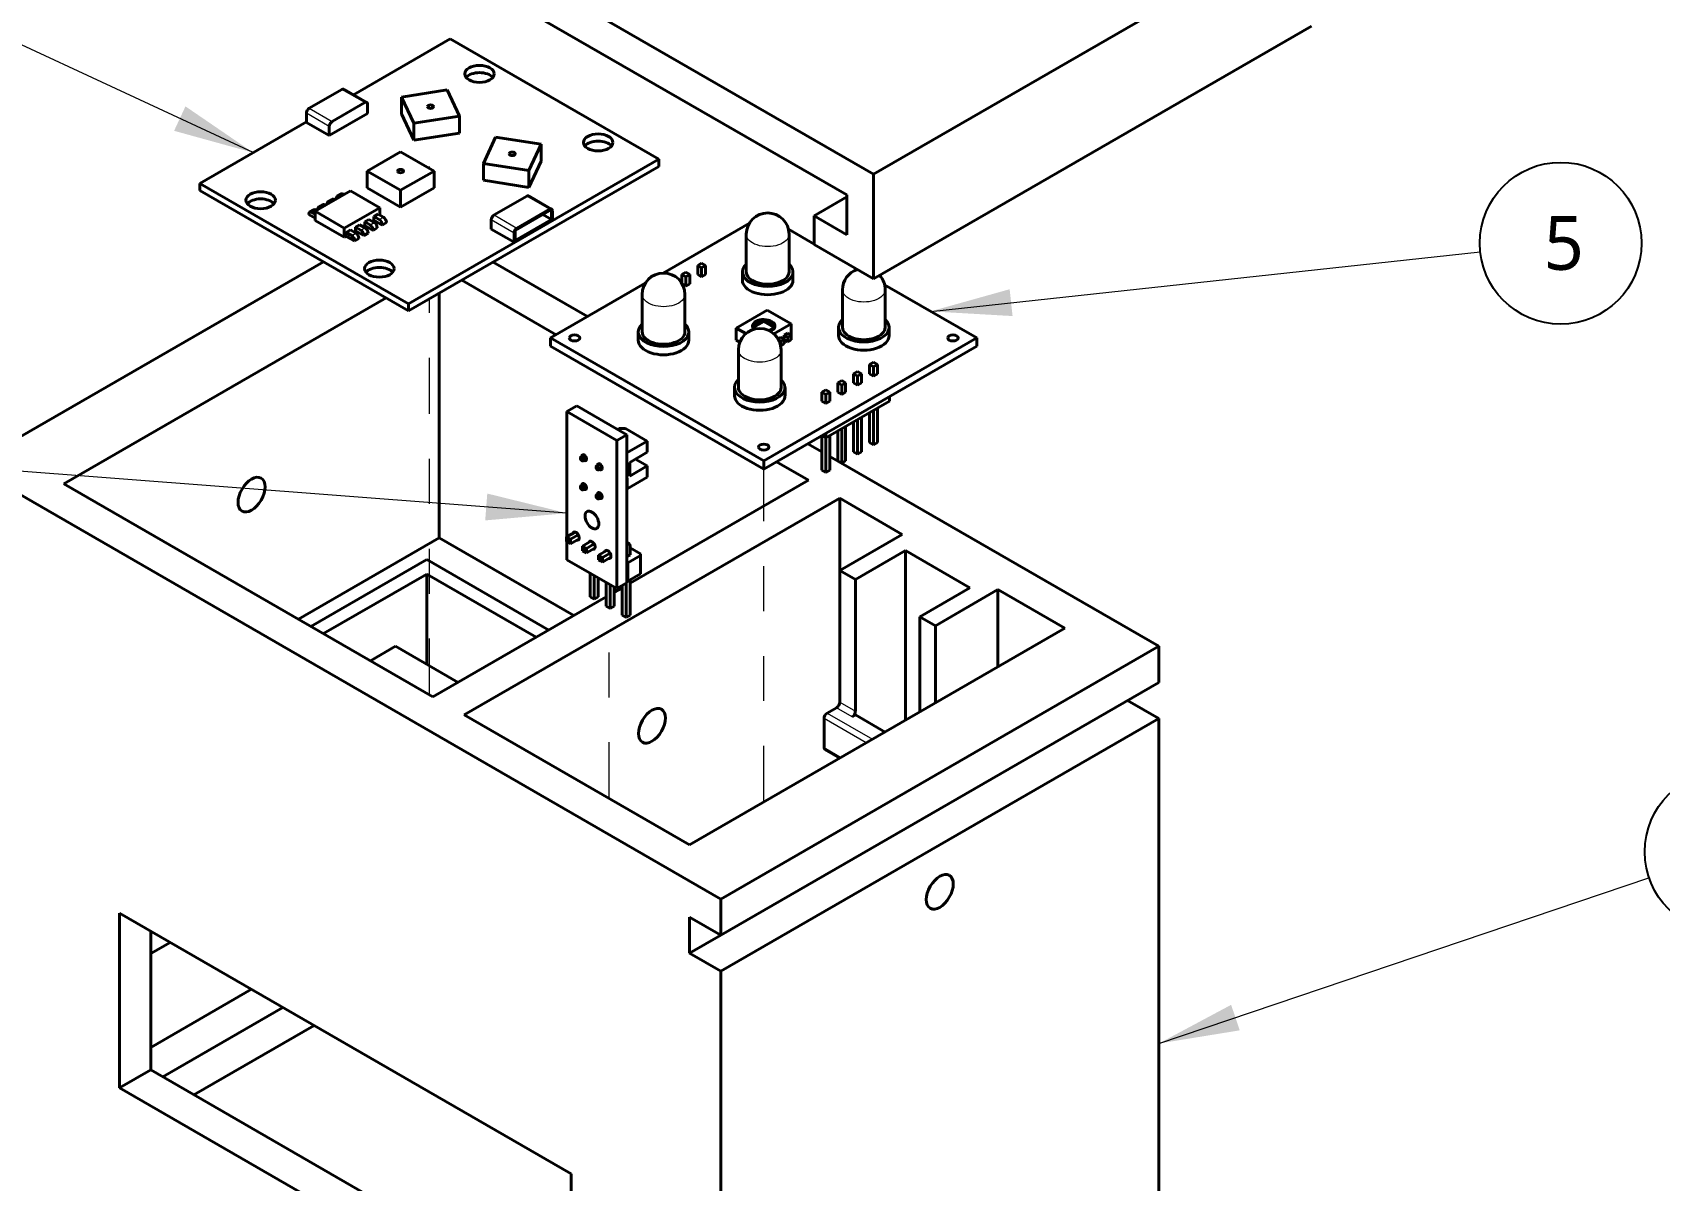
# Model space of a CAD drawing. Header units: inches. Extents: x 0 to 11, y 0 to 8.5.
# Drawn here: x 1.876 to 5.496, y 2.866 to 5.421 of the extents above; entities that cross this region are included whole.
import ezdxf

# ---------------------------------------------------------------- set-up
doc = ezdxf.new("R2010")
doc.units = ezdxf.units.IN
doc.header["$LTSCALE"] = 0.5
doc.header["$MEASUREMENT"] = 0
doc.linetypes.add('ONS_PHANTOM', pattern=[0.5, 0.25, -0.05, 0.05, -0.05, 0.05, -0.05])
for name, color, linetype, lineweight in [('ANNOTATION_LINES', 7, 'Continuous', 13), ('ANNOTATION_TEXT', 7, 'Continuous', 25), ('EXPLODE_LINES', 7, 'ONS_PHANTOM', 13), ('TANGENT_LINES', 7, 'Continuous', 15), ('Visible', 7, 'Continuous', 40)]:
    doc.layers.add(name, color=color, linetype=linetype, lineweight=lineweight)
doc.styles.add('Onshape-Standard', font='NotoSans-Regular.ttf')

msp = doc.modelspace()

# ---------------------------------------------------------------- linework, layer by layer
at = {"layer": 'ANNOTATION_LINES', "color": 7}
for p, q in [((2.3672, 5.1537, 0.1541), (1.4923, 5.5599, -0.1541)), ((3.8744, 4.8005, 0.4063), (5.0971, 4.9327, -0.4063)), ((3.0652, 4.3513, 0.5516), (1.5085, 4.4711, -0.5516)), ((4.3819, 3.171, -0.1674), (5.4724, 3.54, 0.1674))]:
    msp.add_line(p, q, dxfattribs=at)
for points in [[(2.2166, 5.2567), (2.3672, 5.1537), (2.1913, 5.2023)], [(4.0566, 4.79), (3.8744, 4.8005), (4.0501, 4.8497)], [(2.888, 4.395), (3.0652, 4.3513), (2.8834, 4.3352)], [(4.562, 3.2003), (4.3819, 3.171), (4.5428, 3.2571)]]:
    msp.add_solid(points, dxfattribs=at)
at = {"layer": 'ANNOTATION_TEXT', "color": 7}
for centre in [(5.276, 4.9521), (5.6429, 3.5977)]:
    msp.add_circle(centre, 0.18, dxfattribs=at)
at = {"layer": 'EXPLODE_LINES'}
for p, q in [((2.7593, 5.1186), (2.7593, 5.1229)), ((2.7593, 3.9471), (2.7593, 4.8283)), ((3.503, 3.7083), (3.503, 4.4493)), ((3.1591, 3.7163), (3.1591, 4.1409))]:
    msp.add_line(p, q, dxfattribs=at)
at = {"layer": 'TANGENT_LINES'}
for p, q in [((2.6154, 5.265), (2.5645, 5.2944)), ((2.492, 5.2526), (2.5429, 5.2231)), ((2.5364, 5.2119), (2.4855, 5.2413)), ((2.5271, 5.0378), (2.5178, 5.0325)), ((2.5475, 5.0496), (2.5383, 5.0443)), ((2.5679, 5.0614), (2.5587, 5.0561)), ((3.0266, 5.0276), (2.9757, 5.057)), ((2.5067, 5.0261), (2.4974, 5.0207)), ((2.6273, 4.9928), (2.6366, 4.9982)), ((2.6478, 5.0046), (2.657, 5.01)), ((2.6635, 4.9987), (2.6542, 4.9934)), ((2.9476, 4.9745), (2.8967, 5.0039)), ((2.9032, 5.0152), (2.9541, 4.9857)), ((2.5865, 4.9693), (2.5958, 4.9746)), ((2.6023, 4.9634), (2.593, 4.958)), ((2.6069, 4.9811), (2.6162, 4.9864)), ((2.6227, 4.9752), (2.6134, 4.9698)), ((2.6431, 4.987), (2.6338, 4.9816)), ((3.6998, 3.8983), (3.665, 3.9184)), ((3.672, 3.9305), (3.7068, 3.9104)), ((3.7311, 3.8401), (3.6372, 3.8943)), ((3.6441, 3.9064), (3.7451, 3.8481)), ((3.6372, 3.83), (3.6755, 3.8079))]:
    msp.add_line(p, q, dxfattribs=at)
at = {"layer": 'TANGENT_LINES', "extrusion": (0, 0, -1)}
for centre in [(3.5118, 4.972), (3.2802, 4.8383), (3.7257, 4.8485), (3.4941, 4.7148)]:
    msp.add_ellipse(centre, major_axis=(0.0475, 0), ratio=0.57735, start_param=0, end_param=3.141593, dxfattribs=at)
at = {"layer": 'Visible'}
for p, q in [((1.9378, 6.1505), (3.7474, 5.1057)), ((1.997, 6.0359), (3.6882, 5.0595)), ((3.7474, 5.1057), (4.7217, 5.6683)), ((3.7474, 4.8727), (4.7217, 5.4352)), ((2.8057, 5.4069), (2.5904, 5.2826)), ((3.2697, 5.139), (2.8057, 5.4069)), ((2.492, 5.2526), (2.5645, 5.2944)), ((2.62, 5.2654), (2.5691, 5.2949)), ((2.7989, 5.2932), (2.6975, 5.2775)), ((2.8261, 5.2347), (2.7989, 5.2932)), ((2.5429, 5.2231), (2.6154, 5.265)), ((2.6219, 5.2612), (2.6219, 5.2409)), ((2.6975, 5.2775), (2.6975, 5.24)), ((2.7247, 5.219), (2.6975, 5.2775)), ((2.4855, 5.222), (2.2489, 5.0854)), ((2.4855, 5.2413), (2.4855, 5.2209)), ((2.5364, 5.1915), (2.4855, 5.2209)), ((2.5364, 5.1915), (2.6219, 5.2409)), ((2.5364, 5.2119), (2.5364, 5.1915)), ((2.7247, 5.1815), (2.6975, 5.24)), ((2.8261, 5.2347), (2.7247, 5.219)), ((2.7247, 5.219), (2.7247, 5.1815)), ((2.8261, 5.2347), (2.8261, 5.1972)), ((2.8261, 5.1972), (2.7247, 5.1815)), ((2.8793, 5.1297), (2.9064, 5.1883)), ((2.9064, 5.1883), (3.0078, 5.1726)), ((2.6952, 5.1556), (2.621, 5.1127)), ((2.6952, 5.1556), (2.7695, 5.1127)), ((2.9807, 5.114), (3.0078, 5.1726)), ((3.0078, 5.1726), (3.0078, 5.1351)), ((2.621, 5.1127), (2.6952, 5.0699)), ((2.621, 5.1127), (2.621, 5.0752)), ((2.7695, 5.1127), (2.6952, 5.0699)), ((3.2697, 5.139), (2.7129, 4.8175)), ((3.2697, 5.1229), (2.7129, 4.8015)), ((2.7695, 5.1127), (2.7695, 5.0752)), ((2.8793, 5.1297), (2.9807, 5.114)), ((2.8793, 5.1297), (2.8793, 5.0922)), ((2.9807, 5.0765), (3.0078, 5.1351)), ((2.9807, 5.114), (2.9807, 5.0765)), ((3.2697, 5.139), (3.2697, 5.1229)), ((3.7474, 5.1057), (3.7474, 4.8727)), ((2.2489, 5.0854), (2.2489, 5.0694)), ((2.7129, 4.8175), (2.2489, 5.0854)), ((2.7129, 4.8015), (2.2489, 5.0694)), ((2.5049, 5.0232), (2.5838, 5.0687)), ((2.5838, 5.0687), (2.6487, 5.0312)), ((2.621, 5.0752), (2.6952, 5.0324)), ((2.7695, 5.0752), (2.6952, 5.0324)), ((2.6952, 5.0699), (2.6952, 5.0324)), ((2.8793, 5.0922), (2.9807, 5.0765)), ((2.5225, 5.0383), (2.5132, 5.0329)), ((2.5194, 5.0316), (2.5178, 5.0325)), ((2.5287, 5.0369), (2.5271, 5.0378)), ((2.5318, 5.0405), (2.5318, 5.0398)), ((2.5327, 5.0392), (2.5318, 5.0398)), ((2.5429, 5.0501), (2.5337, 5.0447)), ((2.5398, 5.0434), (2.5383, 5.0443)), ((2.5491, 5.0487), (2.5475, 5.0496)), ((2.5522, 5.0523), (2.5522, 5.0516)), ((2.5531, 5.051), (2.5522, 5.0516)), ((2.5634, 5.0619), (2.5541, 5.0565)), ((2.5602, 5.0552), (2.5587, 5.0561)), ((2.5695, 5.0605), (2.5679, 5.0614)), ((2.5699, 4.9857), (2.6487, 5.0312)), ((2.6487, 5.0312), (2.6487, 5.0148)), ((2.9032, 5.0152), (2.9757, 5.057)), ((3.0312, 5.0281), (2.9803, 5.0575)), ((3.6151, 5.0133), (3.6882, 5.0555)), ((3.6882, 4.9711), (3.6882, 5.0595)), ((2.4909, 5.017), (2.4909, 5.0162)), ((2.5049, 5.0081), (2.4909, 5.0162)), ((2.5021, 5.0265), (2.4928, 5.0212)), ((2.5049, 5.0164), (2.4974, 5.0207)), ((2.5049, 5.0232), (2.5699, 4.9857)), ((2.5049, 5.0232), (2.5049, 5.0028)), ((2.5049, 5.0028), (2.5699, 4.9653)), ((2.5083, 5.0252), (2.5067, 5.0261)), ((2.5113, 5.0287), (2.5113, 5.028)), ((2.5123, 5.0275), (2.5113, 5.028)), ((2.6153, 4.9998), (2.6246, 5.0052)), ((2.6273, 4.9928), (2.6153, 4.9998)), ((2.6153, 4.9998), (2.6153, 4.9916)), ((2.6366, 4.9982), (2.6246, 5.0052)), ((2.6317, 5.001), (2.6357, 5.0033)), ((2.6357, 5.0116), (2.645, 5.017)), ((2.6478, 5.0046), (2.6357, 5.0116)), ((2.6357, 5.0116), (2.6357, 5.0033)), ((2.6542, 4.9926), (2.6357, 5.0033)), ((2.657, 5.01), (2.645, 5.017)), ((2.6542, 4.9926), (2.6635, 4.998)), ((2.6635, 4.9987), (2.6635, 4.998)), ((2.8967, 5.0039), (2.8967, 4.9835)), ((2.9476, 4.9541), (3.0331, 5.0035)), ((2.9501, 4.9806), (3.0306, 5.027)), ((2.9501, 4.9585), (3.0306, 5.0049)), ((2.9541, 4.9857), (3.0266, 5.0276)), ((3.0115, 5.016), (3.0306, 5.0049)), ((3.0306, 5.027), (3.0306, 5.0049)), ((3.0331, 5.0238), (3.0331, 5.0035)), ((3.4712, 4.9966), (3.2792, 4.8858)), ((3.6882, 4.9711), (3.6151, 5.0133)), ((3.6151, 4.949), (3.6151, 5.0133)), ((2.5699, 4.9857), (2.5699, 4.9653)), ((2.5699, 4.9653), (2.5744, 4.968)), ((2.5744, 4.9762), (2.5837, 4.9816)), ((2.5744, 4.9762), (2.5744, 4.968)), ((2.5865, 4.9693), (2.5744, 4.9762)), ((2.593, 4.9573), (2.5744, 4.968)), ((2.5958, 4.9746), (2.5837, 4.9816)), ((2.5909, 4.9775), (2.5949, 4.9798)), ((2.593, 4.9573), (2.6023, 4.9626)), ((2.5949, 4.988), (2.6041, 4.9934)), ((2.6069, 4.9811), (2.5949, 4.988)), ((2.5949, 4.988), (2.5949, 4.9798)), ((2.6134, 4.9691), (2.5949, 4.9798)), ((2.6023, 4.9634), (2.6023, 4.9626)), ((2.6162, 4.9864), (2.6041, 4.9934)), ((2.6113, 4.9893), (2.6153, 4.9916)), ((2.6134, 4.9691), (2.6227, 4.9744)), ((2.6134, 4.9698), (2.6134, 4.9691)), ((2.6338, 4.9808), (2.6153, 4.9916)), ((2.6227, 4.9752), (2.6227, 4.9744)), ((2.6338, 4.9808), (2.6431, 4.9862)), ((2.6338, 4.9816), (2.6338, 4.9808)), ((2.6431, 4.987), (2.6431, 4.9862)), ((2.6542, 4.9934), (2.6542, 4.9926)), ((2.8967, 4.9835), (2.9476, 4.9541)), ((2.9476, 4.9745), (2.9476, 4.9541)), ((2.9501, 4.9806), (2.9501, 4.9585)), ((3.4643, 4.972), (3.4643, 4.8883)), ((3.6151, 4.9502), (3.558, 4.9832)), ((3.5593, 4.8883), (3.5593, 4.972)), ((2.593, 4.958), (2.593, 4.9573)), ((3.6151, 4.949), (3.7474, 4.8727)), ((1.7372, 4.4569), (2.5235, 4.9108)), ((3.1111, 4.7887), (2.901, 4.91)), ((3.3207, 4.8823), (3.3295, 4.8874)), ((3.3295, 4.8874), (3.3384, 4.8823)), ((3.3561, 4.9027), (3.3649, 4.9078)), ((3.3561, 4.9027), (3.3561, 4.8823)), ((3.3649, 4.8976), (3.3561, 4.9027)), ((3.3649, 4.9078), (3.3737, 4.9027)), ((3.3737, 4.9027), (3.3649, 4.8976)), ((3.3649, 4.8976), (3.3649, 4.8772)), ((3.3737, 4.9027), (3.3737, 4.8823)), ((3.4556, 4.8883), (3.4556, 4.8699)), ((3.5681, 4.8699), (3.5681, 4.8883)), ((2.8314, 4.8699), (3.0415, 4.7485)), ((3.2396, 4.8629), (3.029, 4.7413)), ((3.3207, 4.8823), (3.3207, 4.8631)), ((3.3295, 4.8772), (3.3207, 4.8823)), ((3.3218, 4.8612), (3.3295, 4.8567)), ((3.3384, 4.8823), (3.3295, 4.8772)), ((3.3295, 4.8772), (3.3295, 4.8567)), ((3.3295, 4.8567), (3.3384, 4.8618)), ((3.3384, 4.8823), (3.3384, 4.8618)), ((3.3561, 4.8823), (3.3649, 4.8772)), ((3.3649, 4.8772), (3.3737, 4.8823)), ((3.9769, 4.7413), (3.7719, 4.8597)), ((1.946, 4.4167), (2.6627, 4.8305)), ((2.7129, 4.8175), (2.7129, 4.8015)), ((2.7811, 4.8409), (2.7811, 4.2961)), ((3.2327, 4.8383), (3.2327, 4.7546)), ((3.3277, 4.7546), (3.3277, 4.8383)), ((3.6782, 4.8485), (3.6782, 4.7648)), ((3.7732, 4.7648), (3.7732, 4.8485)), ((3.442, 4.7632), (3.5109, 4.8031)), ((3.503, 4.7802), (3.4782, 4.7659)), ((3.503, 4.7782), (3.4797, 4.7648)), ((3.5278, 4.7659), (3.503, 4.7802)), ((3.503, 4.7782), (3.503, 4.7802)), ((3.5262, 4.7648), (3.503, 4.7782)), ((3.564, 4.7724), (3.5109, 4.8031)), ((3.029, 4.7413), (3.029, 4.7229)), ((3.029, 4.7413), (3.503, 4.4677)), ((3.224, 4.7546), (3.224, 4.7362)), ((3.3365, 4.7362), (3.3365, 4.7546)), ((3.4633, 4.7509), (3.442, 4.7632)), ((3.442, 4.7632), (3.442, 4.7367)), ((3.4783, 4.7656), (3.4855, 4.7615)), ((3.503, 4.4677), (3.9769, 4.7413)), ((3.5142, 4.7578), (3.5277, 4.7656)), ((3.5256, 4.7503), (3.564, 4.7724)), ((3.541, 4.7428), (3.5348, 4.7393)), ((3.5486, 4.7384), (3.541, 4.7428)), ((3.5563, 4.7517), (3.5486, 4.7473)), ((3.5486, 4.7473), (3.5486, 4.7384)), ((3.5486, 4.7473), (3.5563, 4.7428)), ((3.564, 4.7473), (3.5563, 4.7517)), ((3.5563, 4.7428), (3.564, 4.7473)), ((3.5563, 4.7428), (3.5563, 4.7326)), ((3.564, 4.7473), (3.564, 4.7724)), ((3.564, 4.7473), (3.564, 4.737)), ((3.6695, 4.7648), (3.6695, 4.7464)), ((3.782, 4.7464), (3.782, 4.7648)), ((3.9769, 4.7413), (3.9769, 4.7229)), ((3.029, 4.7229), (3.503, 4.4493)), ((3.442, 4.7367), (3.4499, 4.7321)), ((3.4466, 4.7148), (3.4466, 4.6311)), ((3.503, 4.4493), (3.9769, 4.7229)), ((3.5363, 4.7367), (3.541, 4.734)), ((3.5407, 4.7239), (3.541, 4.7238)), ((3.541, 4.734), (3.5486, 4.7384)), ((3.541, 4.734), (3.541, 4.7238)), ((3.541, 4.7238), (3.5486, 4.7282)), ((3.5416, 4.6311), (3.5416, 4.7148)), ((3.5486, 4.7384), (3.5486, 4.7282)), ((3.5486, 4.737), (3.5563, 4.7326)), ((3.5563, 4.7326), (3.564, 4.737)), ((3.7471, 4.6871), (3.7383, 4.682)), ((3.7383, 4.682), (3.7383, 4.6616)), ((3.7383, 4.682), (3.7471, 4.6769)), ((3.756, 4.682), (3.7471, 4.6871)), ((3.7471, 4.6769), (3.756, 4.682)), ((3.7471, 4.6769), (3.7471, 4.6565)), ((3.756, 4.682), (3.756, 4.6616)), ((3.6764, 4.6463), (3.6676, 4.6412)), ((3.6676, 4.6412), (3.6764, 4.6361)), ((3.6676, 4.6412), (3.6676, 4.6208)), ((3.6852, 4.6412), (3.6764, 4.6463)), ((3.6764, 4.6361), (3.6852, 4.6412)), ((3.6764, 4.6361), (3.6764, 4.6157)), ((3.6852, 4.6412), (3.6852, 4.6208)), ((3.7118, 4.6667), (3.7029, 4.6616)), ((3.7029, 4.6616), (3.7118, 4.6565)), ((3.7029, 4.6616), (3.7029, 4.6412)), ((3.7118, 4.6361), (3.7029, 4.6412)), ((3.7206, 4.6616), (3.7118, 4.6667)), ((3.7118, 4.6565), (3.7206, 4.6616)), ((3.7118, 4.6565), (3.7118, 4.6361)), ((3.7206, 4.6412), (3.7118, 4.6361)), ((3.7206, 4.6616), (3.7206, 4.6412)), ((3.7471, 4.6565), (3.7383, 4.6616)), ((3.756, 4.6616), (3.7471, 4.6565)), ((3.4379, 4.6311), (3.4379, 4.6127)), ((3.5504, 4.6127), (3.5504, 4.6311)), ((3.6411, 4.6259), (3.6322, 4.6208)), ((3.6322, 4.6208), (3.6322, 4.6003)), ((3.6322, 4.6208), (3.6411, 4.6157)), ((3.6411, 4.5952), (3.6322, 4.6003)), ((3.6499, 4.6208), (3.6411, 4.6259)), ((3.6411, 4.6157), (3.6499, 4.6208)), ((3.6411, 4.6157), (3.6411, 4.5952)), ((3.7825, 4.6003), (3.6411, 4.5187)), ((3.6499, 4.6003), (3.6411, 4.5952)), ((3.6499, 4.6208), (3.6499, 4.6003)), ((3.6764, 4.6157), (3.6676, 4.6208)), ((3.6852, 4.6208), (3.6764, 4.6157)), ((3.7825, 4.6003), (3.7825, 4.6107)), ((3.0874, 4.5902), (3.0652, 4.5773)), ((3.0652, 4.5773), (3.1765, 4.513)), ((3.0652, 4.2989), (3.0652, 4.5773)), ((3.1988, 4.5259), (3.0874, 4.5902)), ((3.7206, 4.5646), (3.7206, 4.4881)), ((3.7383, 4.5748), (3.7383, 4.5085)), ((3.7471, 4.5799), (3.7471, 4.5034)), ((3.756, 4.585), (3.756, 4.5085)), ((3.1765, 4.513), (3.1988, 4.5259)), ((3.1779, 4.5379), (3.1814, 4.5399)), ((3.1814, 4.5399), (3.1953, 4.5399)), ((3.1953, 4.5399), (3.244, 4.5118)), ((3.1988, 4.1964), (3.1988, 4.5259)), ((3.6411, 4.5187), (3.6411, 4.529)), ((3.6676, 4.534), (3.6676, 4.4677)), ((3.6764, 4.5391), (3.6764, 4.4626)), ((3.6852, 4.5442), (3.6852, 4.4677)), ((3.7029, 4.5544), (3.7029, 4.4881)), ((3.7118, 4.5595), (3.7118, 4.483)), ((3.1765, 4.513), (3.1765, 4.1835)), ((3.1988, 4.4857), (3.244, 4.5118)), ((3.244, 4.5118), (3.244, 4.4869)), ((3.6322, 4.4879), (3.601, 4.5059)), ((3.6411, 4.5187), (3.6321, 4.5239)), ((3.6322, 4.5238), (3.6322, 4.4473)), ((3.6411, 4.5187), (3.6411, 4.4421)), ((3.6499, 4.5238), (3.6499, 4.4473)), ((3.7118, 4.483), (3.7029, 4.4881)), ((3.7206, 4.4881), (3.7118, 4.483)), ((3.7471, 4.5034), (3.7383, 4.5085)), ((3.756, 4.5085), (3.7471, 4.5034)), ((3.4075, 3.4925), (1.7372, 4.4569)), ((3.1038, 4.4807), (3.0961, 4.4763)), ((3.101, 4.4678), (3.1087, 4.4722)), ((3.1386, 4.4607), (3.1309, 4.4562)), ((3.1358, 4.4477), (3.1435, 4.4521)), ((3.244, 4.4869), (3.205, 4.4644)), ((3.205, 4.4644), (3.205, 4.4339)), ((3.244, 4.4564), (3.205, 4.4339)), ((3.2176, 4.4716), (3.244, 4.4564)), ((3.244, 4.4564), (3.244, 4.4315)), ((3.503, 4.4677), (3.503, 4.4493)), ((3.5314, 4.4657), (3.6024, 4.4247)), ((4.3819, 4.055), (3.6499, 4.4776)), ((3.6764, 4.4626), (3.6676, 4.4677)), ((3.6852, 4.4677), (3.6764, 4.4626)), ((1.946, 4.4167), (2.7672, 3.9425)), ((3.1038, 4.4165), (3.0961, 4.412)), ((3.1988, 4.4248), (3.1989, 4.4247)), ((3.1988, 4.4246), (3.1989, 4.4247)), ((3.244, 4.4315), (3.1989, 4.4054)), ((3.1989, 4.4288), (3.1989, 4.4254)), ((3.1989, 4.4247), (3.1989, 4.4086)), ((3.2057, 4.1957), (3.6024, 4.4247)), ((3.6411, 4.4421), (3.6322, 4.4473)), ((3.6499, 4.4473), (3.6411, 4.4421)), ((2.8368, 3.9023), (3.672, 4.3845)), ((3.101, 4.4035), (3.1087, 4.4079)), ((3.1386, 4.3964), (3.1309, 4.3919)), ((3.1358, 4.3834), (3.1435, 4.3878)), ((3.1989, 4.4086), (3.1988, 4.4085)), ((3.1989, 4.4079), (3.1989, 4.4045)), ((3.672, 4.3845), (3.672, 4.2238)), ((3.672, 4.3845), (3.8112, 4.3042)), ((3.0833, 4.3094), (3.0645, 4.2985)), ((2.4679, 4.1153), (2.7811, 4.2961)), ((2.7811, 4.2961), (3.0804, 4.1234)), ((3.0645, 4.2985), (3.0734, 4.2934)), ((3.0645, 4.2985), (3.0645, 4.2934)), ((3.0645, 4.2934), (3.0645, 4.2882)), ((3.0645, 4.2934), (3.0689, 4.2908)), ((3.0645, 4.2882), (3.0689, 4.2857)), ((3.0652, 4.2478), (3.0652, 4.2878)), ((3.0689, 4.2908), (3.0734, 4.2934)), ((3.0689, 4.2857), (3.0689, 4.2908)), ((3.0734, 4.2831), (3.0689, 4.2857)), ((3.0734, 4.2934), (3.0905, 4.3033)), ((3.0922, 4.294), (3.0734, 4.2831)), ((3.0734, 4.2831), (3.0734, 4.2934)), ((3.1186, 4.289), (3.0998, 4.2781)), ((3.0998, 4.2781), (3.1087, 4.273)), ((3.0998, 4.2781), (3.0998, 4.273)), ((3.0998, 4.273), (3.0998, 4.2678)), ((3.0998, 4.273), (3.1043, 4.2704)), ((3.1043, 4.2704), (3.1087, 4.273)), ((3.1087, 4.273), (3.1258, 4.2829)), ((3.1276, 4.2736), (3.1087, 4.2627)), ((3.1087, 4.2627), (3.1087, 4.273)), ((3.2031, 4.2836), (3.1988, 4.2862)), ((3.2057, 4.2779), (3.2057, 4.2589)), ((3.2287, 4.261), (3.2057, 4.2742)), ((3.672, 4.2238), (3.8112, 4.3042)), ((2.4958, 4.0992), (2.7533, 4.2479)), ((2.7533, 4.2479), (3.0247, 4.0912)), ((3.1765, 4.1835), (3.0652, 4.2478)), ((3.0998, 4.2678), (3.1043, 4.2653)), ((3.1043, 4.2653), (3.1043, 4.2704)), ((3.1087, 4.2627), (3.1043, 4.2653)), ((3.1352, 4.2577), (3.154, 4.2686)), ((3.1352, 4.2577), (3.1441, 4.2526)), ((3.1352, 4.2526), (3.1352, 4.2577)), ((3.1352, 4.2474), (3.1352, 4.2526)), ((3.1352, 4.2526), (3.1396, 4.25)), ((3.1396, 4.2449), (3.1352, 4.2474)), ((3.1396, 4.25), (3.1441, 4.2526)), ((3.1396, 4.2449), (3.1396, 4.25)), ((3.1441, 4.2423), (3.1396, 4.2449)), ((3.1441, 4.2526), (3.1612, 4.2624)), ((3.1629, 4.2532), (3.1441, 4.2423)), ((3.1441, 4.2423), (3.1441, 4.2526)), ((3.2057, 4.2589), (3.1988, 4.2549)), ((3.2004, 4.2405), (3.1988, 4.2405)), ((3.2004, 4.2405), (3.2287, 4.2569)), ((3.2004, 4.2405), (3.2004, 4.1997)), ((3.2287, 4.261), (3.2287, 4.2569)), ((3.2287, 4.216), (3.2287, 4.2569)), ((3.7068, 4.2037), (3.8181, 4.268)), ((3.8181, 3.8903), (3.8181, 4.268)), ((3.8181, 4.268), (3.9615, 4.1852)), ((2.7533, 4.2158), (2.5236, 4.0832)), ((2.7533, 4.2158), (2.7533, 4.0149)), ((2.7533, 4.2158), (2.9969, 4.0751)), ((3.1172, 4.2178), (3.1172, 4.1651)), ((3.1261, 4.1599), (3.1261, 4.2126)), ((3.135, 4.2075), (3.135, 4.1651)), ((3.1988, 4.1997), (3.2004, 4.1997)), ((3.2004, 4.1997), (3.2287, 4.216)), ((3.2057, 4.2028), (3.2057, 4.1242)), ((3.672, 4.2238), (3.7068, 4.2037)), ((3.672, 4.2238), (3.672, 3.9305)), ((3.7068, 3.9104), (3.7068, 4.2037)), ((2.7672, 3.9425), (3.1526, 4.165)), ((3.1172, 4.1651), (3.1261, 4.1599)), ((3.135, 4.1651), (3.1261, 4.1599)), ((3.1526, 4.1974), (3.1526, 4.1446)), ((3.1615, 4.1395), (3.1615, 4.1922)), ((3.1704, 4.1871), (3.1704, 4.1446)), ((3.1704, 4.1753), (3.1879, 4.1854)), ((3.1988, 4.1964), (3.1765, 4.1835)), ((3.1879, 4.1242), (3.1879, 4.1901)), ((3.1968, 4.1191), (3.1968, 4.1953)), ((3.8501, 4.1209), (3.9615, 4.1852)), ((3.8849, 4.1008), (4.0241, 4.1812)), ((4.0241, 4.1812), (4.0241, 4.0092)), ((4.0241, 4.1812), (4.1731, 4.0952)), ((3.1526, 4.1446), (3.1615, 4.1395)), ((3.1704, 4.1446), (3.1615, 4.1395)), ((3.1879, 4.1242), (3.1968, 4.1191)), ((3.2057, 4.1242), (3.1968, 4.1191)), ((3.3379, 3.613), (4.1731, 4.0952)), ((3.8501, 4.1209), (3.8849, 4.1008)), ((3.8501, 3.9088), (3.8501, 4.1209)), ((3.8849, 4.1008), (3.8849, 3.9289)), ((2.6837, 4.055), (2.628, 4.0229)), ((2.6837, 4.055), (2.8229, 3.9747)), ((4.3819, 4.055), (3.4075, 3.4925)), ((4.3819, 4.055), (4.3819, 3.9747)), ((4.3819, 3.9747), (3.4075, 3.4121)), ((3.6441, 3.9064), (3.665, 3.9184)), ((4.3819, 3.8943), (4.3123, 3.9345)), ((2.8368, 3.9023), (3.3379, 3.613)), ((4.3819, 3.8943), (3.4075, 3.3318)), ((3.6372, 3.8943), (3.6372, 3.83)), ((3.7068, 3.9023), (3.6998, 3.8983)), ((3.7068, 3.9023), (3.7729, 3.8642)), ((4.3819, 3.8943), (4.3819, 2.4478)), ((3.6392, 3.8255), (3.6726, 3.8063)), ((3.672, 3.8066), (3.672, 3.8059)), ((3.4075, 3.4925), (3.4075, 3.4121)), ((2.0699, 3.0722), (2.0699, 3.4612)), ((2.0699, 3.4612), (3.0748, 2.8809)), ((3.3379, 3.4523), (3.4075, 3.4121)), ((3.3379, 3.3719), (3.3379, 3.4523)), ((2.1395, 3.421), (2.1395, 3.1124)), ((3.4075, 3.4121), (3.3379, 3.3719)), ((2.1395, 3.3711), (2.1826, 3.3961)), ((3.3379, 3.3719), (3.4075, 3.3318)), ((3.4075, 3.3318), (3.4075, 1.8852)), ((2.3636, 3.2916), (2.1395, 3.1622)), ((2.1659, 3.0971), (2.4332, 3.2514)), ((2.2355, 3.0569), (2.5027, 3.2112)), ((2.0699, 3.0722), (2.1395, 3.1124)), ((3.0748, 2.5723), (2.1395, 3.1124)), ((2.0699, 3.0722), (3.0748, 2.492)), ((3.0748, 2.492), (3.0748, 2.8809))]:
    msp.add_line(p, q, dxfattribs=at)
for centre, start, end in [((3.5118, 4.972), 360, 180), ((3.7257, 4.8485), 108.0056, 180), ((3.2802, 4.8383), 360, 180), ((3.7257, 4.8485), 360, 42.3154), ((3.4941, 4.7148), 360, 180)]:
    msp.add_arc(centre, 0.0475, start, end, dxfattribs=at)
at = {"layer": 'Visible', "extrusion": (0, 0, -1)}
for centre, major_axis in [((2.8707, 5.329), (0.0328, 0)), ((3.1347, 5.1765), (0.0328, 0)), ((2.3839, 5.0479), (0.0328, 0)), ((2.6479, 4.8955), (0.0328, 0)), ((3.0986, 4.472), (-0.00246, 0.00426)), ((3.1334, 4.4519), (-0.00246, 0.00426)), ((2.3636, 4.3926), (-0.0212, -0.0367)), ((3.0986, 4.4077), (-0.00246, 0.00426)), ((3.1334, 4.3877), (-0.00246, 0.00426)), ((3.2544, 3.8782), (-0.0212, -0.0367))]:
    msp.add_ellipse(centre, major_axis=major_axis, ratio=0.57735, dxfattribs=at)
for centre, major_axis, start_param, end_param in [((2.8707, 5.3129), (0.0328, 0), 3.579742, 5.845036), ((2.5645, 5.2869), (-0.00459, -0.00796), 2.356194, 3.141593), ((2.492, 5.2451), (-0.00459, -0.00796), 0.785398, 2.356194), ((3.1347, 5.1605), (0.0328, 0), 3.579742, 5.845036), ((2.3839, 5.0318), (0.0328, 0), 3.579742, 5.845036), ((2.5271, 5.0303), (-0.00459, 0.00796), 0, 0.785398), ((2.5475, 5.0421), (-0.00459, 0.00796), 0, 0.785398), ((2.5679, 5.0539), (-0.00459, 0.00796), 0, 0.785398), ((2.9757, 5.0495), (-0.00459, -0.00796), 2.356194, 3.141593), ((2.5067, 5.0186), (-0.00459, 0.00796), 0, 0.785398), ((2.6366, 4.9907), (-0.00459, 0.00796), 0.785398, 2.356194), ((2.657, 5.0025), (-0.00459, 0.00796), 0.785398, 2.356194), ((2.9032, 5.0077), (-0.00459, -0.00796), 0.785398, 2.356194), ((2.5958, 4.9671), (-0.00459, 0.00796), 0.785398, 2.356194), ((2.6162, 4.9789), (-0.00459, 0.00796), 0.785398, 2.356194), ((2.6479, 4.8794), (0.0328, 0), 3.579742, 5.845036), ((3.1983, 4.4284), (-0.000443, -0.000767), 3.179406, 3.926991), ((3.1983, 4.425), (-0.000443, -0.000767), 3.926991, 4.674575), ((3.1983, 4.4075), (-0.000443, -0.000767), 3.179406, 3.926991), ((3.1983, 4.4041), (-0.000443, -0.000767), 3.926991, 4.674575), ((3.1968, 4.2727), (-0.0063, -0.0109), 2.576728, 3.926991), ((3.6998, 3.9064), (-0.00492, -0.00852), 3.926991, 5.497787), ((3.6441, 3.8983), (-0.00492, -0.00852), 0.785398, 2.356194), ((3.6441, 3.834), (-0.00492, -0.00852), 0, 0.785398)]:
    msp.add_ellipse(centre, major_axis=major_axis, ratio=0.57735, start_param=start_param, end_param=end_param, dxfattribs=at)
at = {"layer": 'Visible'}
for centre, major_axis, start_param, end_param in [((2.6154, 5.2575), (0.00459, 0.00796), 5.497787, 7.068583), ((2.5429, 5.2156), (0.00459, 0.00796), 0.785398, 2.356194), ((2.5178, 5.025), (0.00459, -0.00796), 2.356194, 3.926991), ((2.5383, 5.0368), (0.00459, -0.00796), 2.356194, 3.926991), ((2.5587, 5.0486), (0.00459, -0.00796), 2.356194, 3.926991), ((2.4974, 5.0132), (0.00459, -0.00796), 2.356194, 3.926991), ((2.6478, 4.9971), (0.00459, -0.00796), 0.785398, 2.356194), ((3.0266, 5.0201), (0.00459, 0.00796), 5.497787, 7.068583), ((2.5865, 4.9618), (0.00459, -0.00796), 0.785398, 2.356194), ((2.6069, 4.9736), (0.00459, -0.00796), 0.785398, 2.356194), ((2.6273, 4.9853), (0.00459, -0.00796), 0.785398, 2.356194), ((2.9541, 4.9782), (0.00459, 0.00796), 0.785398, 2.356194), ((3.5118, 4.8883), (-0.0562, 0), 5.717916, 9.990047), ((3.5118, 4.8883), (-0.0475, 0), 0, 3.141593), ((3.5118, 4.8699), (-0.0562, 0), 0, 3.141593), ((3.503, 4.7678), (-0.025, 0), 2.19237, 6.814031), ((3.503, 4.7658), (-0.025, 0), 4.712389, 6.212416), ((3.503, 4.7658), (-0.025, 0), 3.212362, 4.712389), ((3.7257, 4.7648), (-0.0562, 0), 5.717916, 9.990047), ((3.2802, 4.7546), (-0.0562, 0), 5.717916, 9.990047), ((3.2802, 4.7546), (-0.0475, 0), 0, 3.141593), ((3.7257, 4.7464), (-0.0562, 0), 0, 3.141593), ((3.7257, 4.7648), (-0.0475, 0), 0, 3.141593), ((3.2802, 4.7362), (-0.0562, 0), 0, 3.141593), ((3.4941, 4.6311), (-0.0562, 0), 5.717916, 9.990047), ((3.4941, 4.6127), (-0.0562, 0), 0, 3.141593), ((3.4941, 4.6311), (-0.0475, 0), 0, 3.141593), ((3.1034, 4.4749), (0.00375, -0.0065), 5.428118, 10.279845), ((3.1382, 4.4548), (0.00375, -0.0065), 5.428118, 10.279845), ((3.1034, 4.4106), (0.00375, -0.0065), 5.428118, 10.279845), ((3.1382, 4.3905), (0.00375, -0.0065), 5.428118, 10.279845), ((3.0855, 4.3004), (0.005, -0.00866), 5.811587, 9.896377), ((3.1208, 4.28), (0.005, -0.00866), 5.811587, 9.896377), ((3.1562, 4.2596), (0.005, -0.00866), 5.811587, 9.896377), ((3.665, 3.9265), (0.00492, 0.00852), 3.926991, 5.497787)]:
    msp.add_ellipse(centre, major_axis=major_axis, ratio=0.57735, start_param=start_param, end_param=end_param, dxfattribs=at)
for centre, major_axis in [((2.7618, 5.2561), (-0.00656, 0)), ((2.9435, 5.1511), (-0.00656, 0)), ((2.6952, 5.1127), (-0.00656, 0)), ((3.0821, 4.7413), (-0.0117, 0)), ((3.9239, 4.7413), (-0.0117, 0)), ((3.503, 4.4983), (-0.0117, 0)), ((3.1208, 4.3362), (0.0108, -0.0188)), ((3.8947, 3.5086), (0.0212, 0.0367))]:
    msp.add_ellipse(centre, major_axis=major_axis, ratio=0.57735, dxfattribs=at)

# ---------------------------------------------------------------- texts
at = {"layer": 'ANNOTATION_TEXT', "color": 7, "insert": (5.2382, 4.9521), "char_height": 0.12, "attachment_point": 4, "style": 'Onshape-Standard'}
msp.add_mtext('{\\fNoto Sans;5\\P}', dxfattribs=at)

doc.saveas('drawing.dxf')
